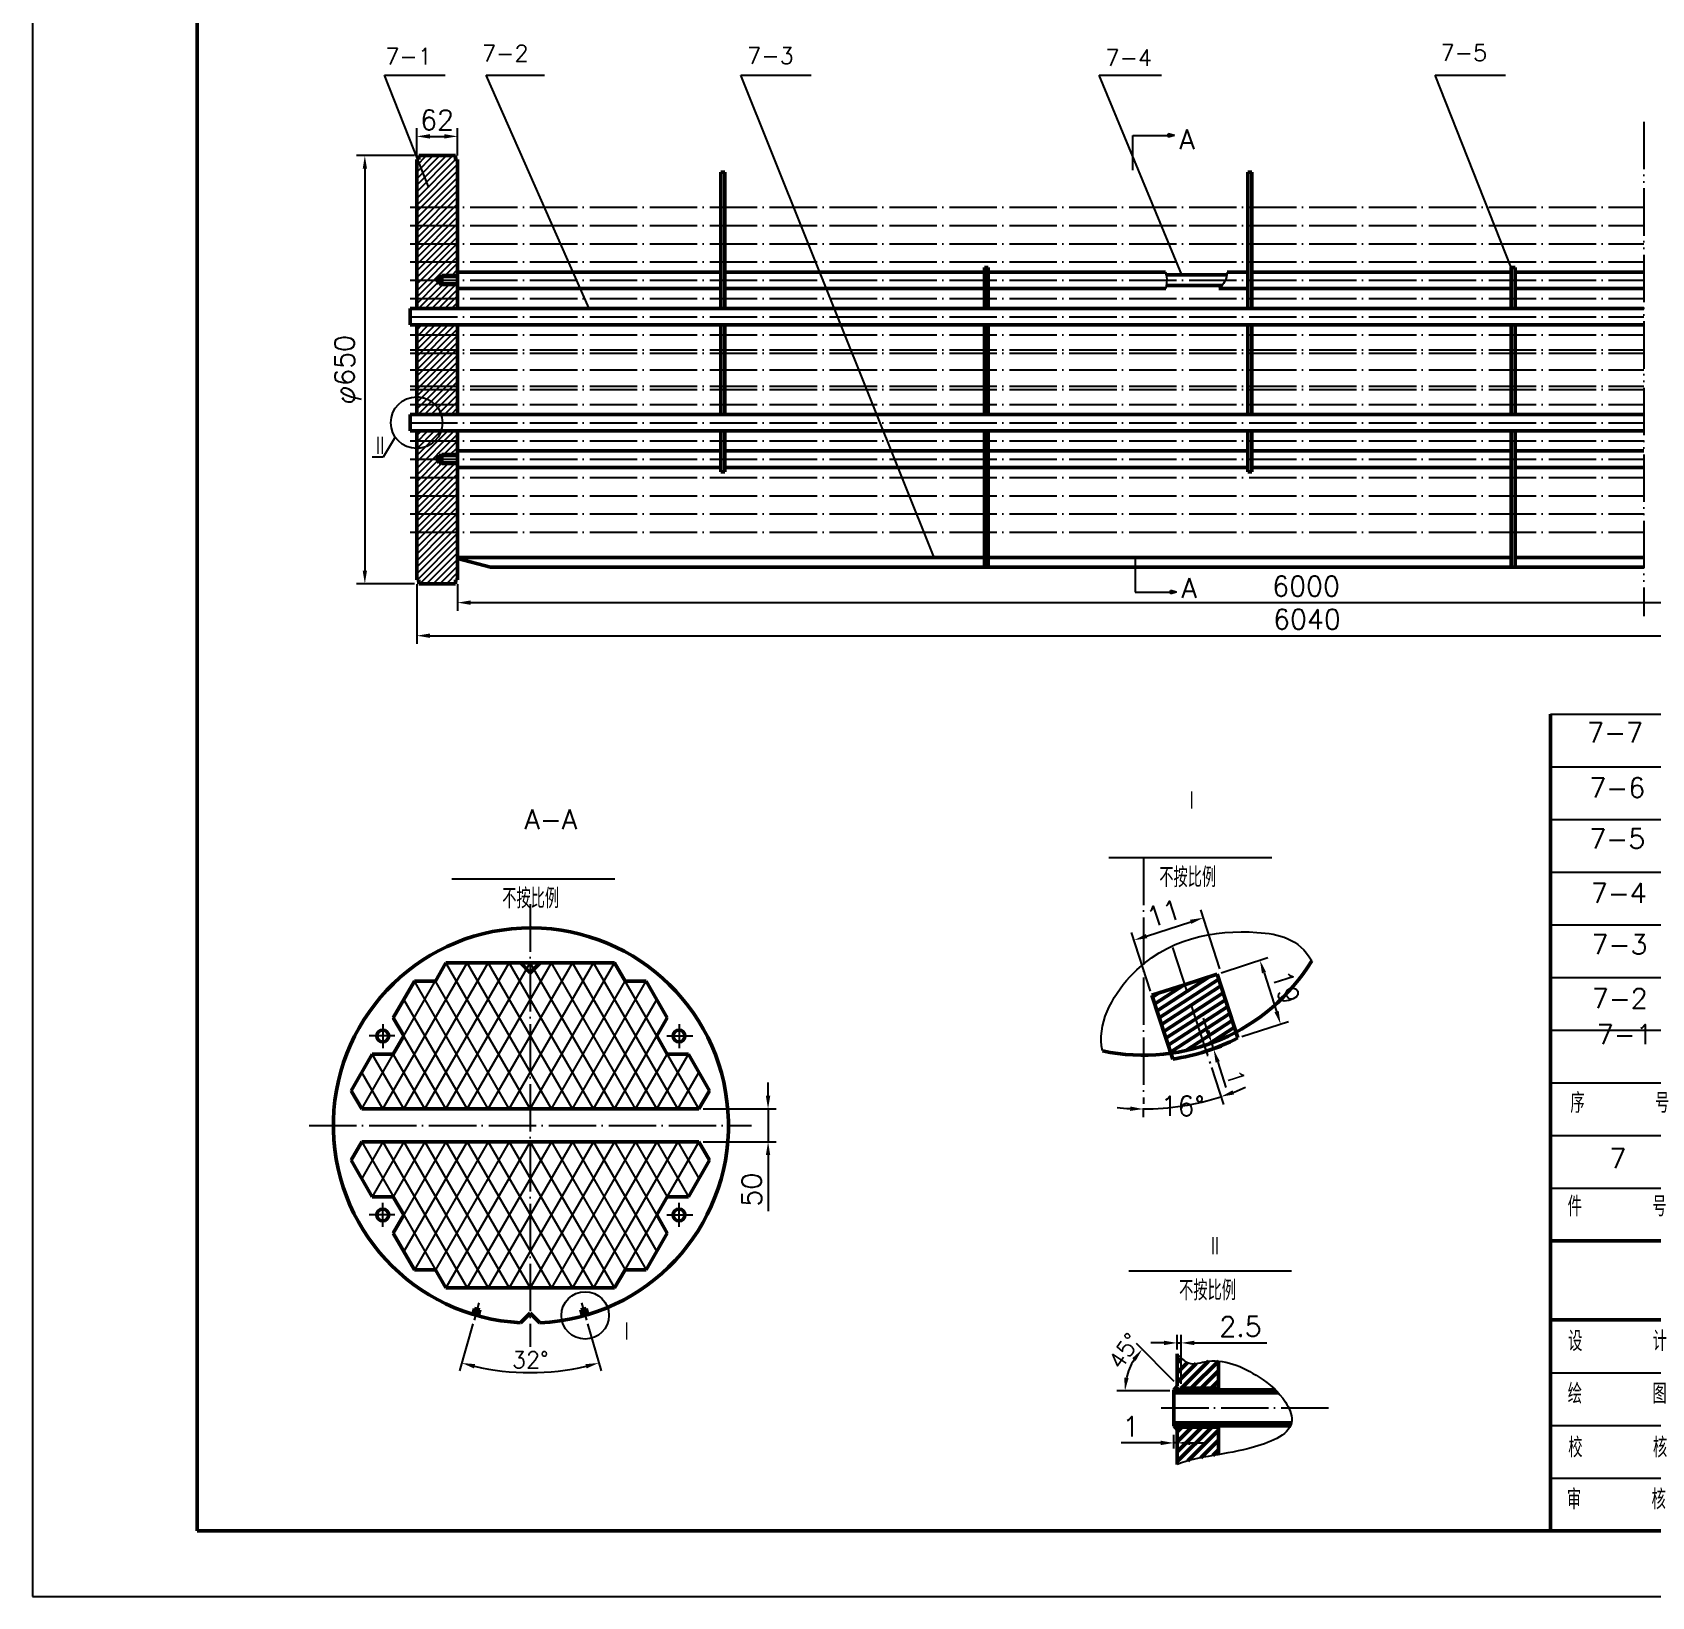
# Model space of a CAD drawing. Header units: millimetres. Extents: x -473 to 368, y 183 to 777.
# Drawn here: x -472.7 to -226.9, y 183 to 420.5 of the extents above; entities that cross this region are included whole.
import ezdxf

# ---------------------------------------------------------------- set-up
doc = ezdxf.new("R2010")
doc.units = ezdxf.units.MM
doc.header["$LTSCALE"] = 0.3
doc.linetypes.add('ACAD_ISO04W100', pattern=[30, 24, -3, 0, -3])
doc.linetypes.add('ACAD_ISO05W100', pattern=[33, 24, -3, 0, -3, 0, -3])
doc.layers.get('Defpoints').update_dxf_attribs({"lineweight": 25})
for name, color, linetype, lineweight in [('双点化线', 56, 'ACAD_ISO05W100', 25), ('图层1', 3, 'Continuous', 25), ('实线', 7, 'Continuous', 50), ('标注线---细实线', 4, 'Continuous', 25), ('点化线', 10, 'ACAD_ISO04W100', 25)]:
    doc.layers.add(name, color=color, linetype=linetype, lineweight=lineweight)
doc.styles.get("Standard").update_dxf_attribs({"font": 'txt', "bigfont": 'gbcbig.shx'})
doc.styles.add('普通标注', font='txt.shx', dxfattribs={"height": 3, "bigfont": 'gbcbig.shx'})
doc.dimstyles.new('BIAOZHU', dxfattribs={"dimtxt": 3, "dimasz": 2, "dimexe": 1.25, "dimexo": 0.65, "dimgap": 1, "dimtad": 1, "dimtxsty": 'Standard', "dimcen": 2.5, "dimadec": 0, "dimazin": 0, "dimtfac": 1, "dimtmove": 0, "dimatfit": 3, "dimfxl": 0, "dimarcsym": 0})
doc.dimstyles.new('BIAOZHU$2', dxfattribs={"dimtxt": 3, "dimasz": 2, "dimexe": 1.25, "dimexo": 0.65, "dimgap": 1, "dimtad": 1, "dimtih": 1, "dimtoh": 1, "dimtxsty": 'Standard', "dimcen": 2.5, "dimclrd": 4, "dimadec": 0, "dimazin": 0, "dimtfac": 1, "dimtmove": 0, "dimatfit": 3, "dimfxl": 0, "dimarcsym": 0})
doc.dimstyles.new('ISO-25', dxfattribs={"dimtxt": 2.5, "dimasz": 2, "dimexe": 1.25, "dimexo": 0.625, "dimtad": 1, "dimtxsty": 'Standard', "dimcen": 2.5, "dimadec": 0, "dimazin": 0, "dimtfac": 1, "dimtmove": 0, "dimatfit": 3, "dimfxl": 0, "dimarcsym": 0})
pattern_1 = [(45, (0, -10.6463), (-0.75, 0.75), [])]
pattern_2 = [(45, (2.1742, 13.7865), (-0.5, 0.5), [])]

# ---------------------------------------------------------------- blocks, each defined once
blk = doc.blocks.new('*D3')
at = {"layer": 'Defpoints', "color": 0}
for p in [(-404.92, 227.55), (-389.34, 227.55), (-405.67, 224.95), (-388.59, 224.95), (-400.64, 217.13)]:
    blk.add_point(p, dxfattribs=at)
at = {"layer": '标注线---细实线', "color": 0, "lineweight": -2}
for p, q in [((-405.84, 224.35), (-407.87, 217.22)), ((-388.42, 224.35), (-386.38, 217.22))]:
    blk.add_line(p, q, dxfattribs=at)
blk.add_arc((-397.13, 254.82), 37.85, 257.0777, 282.9223, dxfattribs=at)
at = {"layer": '标注线---细实线', "color": 0}
for points in [[(-405.68, 217.6), (-405.51, 218.25), (-407.53, 218.43)], [(-388.75, 218.25), (-388.58, 217.6), (-386.73, 218.43)]]:
    blk.add_solid(points, dxfattribs=at)
at = {"layer": '标注线---细实线', "color": 0, "insert": (-397.13, 218.91), "char_height": 2.5, "attachment_point": 5}
blk.add_mtext('32°', dxfattribs=at)
blk = doc.blocks.new('*D4')
at = {"layer": 'Defpoints', "color": 0}
for p in [(-294.78, 266.62), (-294.47, 265.67), (-293.36, 266.03)]:
    blk.add_point(p, dxfattribs=at)
at = {"layer": '标注线---细实线', "color": 0, "lineweight": -2}
for p, q in [((-294.29, 268.88), (-294.91, 270.78)), ((-294.18, 266.81), (-292.48, 267.36)), ((-293.88, 265.86), (-292.17, 266.41)), ((-293.67, 266.98), (-293.36, 266.03)), ((-292.75, 264.12), (-291.49, 260.24))]:
    blk.add_line(p, q, dxfattribs=at)
at = {"layer": '标注线---细实线', "color": 0}
for points in [[(-293.97, 268.98), (-294.61, 268.78), (-293.67, 266.98)], [(-292.43, 264.23), (-293.06, 264.02), (-293.36, 266.03)]]:
    blk.add_solid(points, dxfattribs=at)
at = {"layer": '标注线---细实线', "color": 0, "insert": (-290.02, 261.81), "char_height": 2.5, "attachment_point": 5, "rotation": 287.9726}
blk.add_mtext('1', dxfattribs=at)
blk = doc.blocks.new('*D5')
at = {"layer": 'Defpoints', "color": 0}
for p in [(-306.53, 216.49), (-299.4, 214.18), (-298.9, 215.2), (-298.29, 214.59), (-283.8, 214.18)]:
    blk.add_point(p, dxfattribs=at)
at = {"layer": '标注线---细实线', "color": 0, "lineweight": -2}
for p, q in [((-299.34, 215.64), (-305.09, 221.39)), ((-300.03, 214.18), (-308.08, 214.18))]:
    blk.add_line(p, q, dxfattribs=at)
blk.add_arc((-297.88, 214.18), 8.95, 147.8255, 167.1745, dxfattribs=at)
at = {"layer": '标注线---细实线', "color": 0}
for points in [[(-305.72, 219.15), (-305.2, 218.74), (-304.21, 220.51)], [(-306.28, 216.13), (-306.94, 216.2), (-306.83, 214.18)]]:
    blk.add_solid(points, dxfattribs=at)
at = {"layer": '标注线---细实线', "color": 0, "insert": (-306.92, 220.25), "char_height": 2.5, "attachment_point": 5, "rotation": 56.1094}
blk.add_mtext('45°', dxfattribs=at)
blk = doc.blocks.new('*D6')
at = {"layer": 'Defpoints', "color": 0}
for p in [(-298.29, 221.47), (-298.9, 219.81), (-298.29, 214.59)]:
    blk.add_point(p, dxfattribs=at)
at = {"layer": '标注线---细实线', "color": 0, "lineweight": -2}
for p, q in [((-300.9, 221.47), (-302.9, 221.47)), ((-298.9, 220.46), (-298.9, 222.72)), ((-298.9, 221.47), (-298.29, 221.47)), ((-298.29, 215.24), (-298.29, 222.72)), ((-296.29, 221.47), (-285.29, 221.47))]:
    blk.add_line(p, q, dxfattribs=at)
at = {"layer": '标注线---细实线', "color": 0}
for points in [[(-300.9, 221.81), (-300.9, 221.14), (-298.9, 221.47)], [(-296.29, 221.81), (-296.29, 221.14), (-298.29, 221.47)]]:
    blk.add_solid(points, dxfattribs=at)
at = {"layer": '标注线---细实线', "color": 0, "insert": (-289.29, 223.97), "char_height": 3, "attachment_point": 5}
blk.add_mtext('2.5', dxfattribs=at)
blk = doc.blocks.new('*D7')
at = {"layer": 'Defpoints', "color": 0}
for p in [(-299.41, 204.81), (-298.9, 206.29), (-298.9, 204.81)]:
    blk.add_point(p, dxfattribs=at)
at = {"layer": '标注线---细实线', "color": 0, "lineweight": -2}
for p, q in [((-299.41, 205.46), (-299.41, 207.54)), ((-298.9, 205.46), (-298.9, 207.54)), ((-301.41, 206.29), (-307.41, 206.29)), ((-298.9, 206.29), (-299.41, 206.29)), ((-296.9, 206.29), (-294.9, 206.29))]:
    blk.add_line(p, q, dxfattribs=at)
at = {"layer": '标注线---细实线', "color": 0}
for points in [[(-301.41, 206.63), (-301.41, 205.96), (-299.41, 206.29)], [(-296.9, 206.63), (-296.9, 205.96), (-298.9, 206.29)]]:
    blk.add_solid(points, dxfattribs=at)
at = {"layer": '标注线---细实线', "color": 0, "insert": (-305.91, 208.79), "char_height": 3, "attachment_point": 5}
blk.add_mtext('1', dxfattribs=at)
blk = doc.blocks.new('*D8')
at = {"layer": 'Defpoints', "color": 0}
for p in [(-304.04, 295.16), (-299.62, 281.54), (-293.9, 263.91), (-304.04, 257.75), (-300.05, 257.19)]:
    blk.add_point(p, dxfattribs=at)
at = {"layer": '标注线---细实线', "color": 0, "lineweight": -2}
for p, q in [((-293.7, 263.29), (-291.87, 257.66)), ((-304.04, 257.1), (-304.04, 255.73))]:
    blk.add_line(p, q, dxfattribs=at)
at = {"layer": '标注线---细实线', "color": 4, "lineweight": -2}
for start, end in [(270, 287.9726), (290.9749, 293.9772), (263.9954, 266.9977)]:
    blk.add_arc((-304.04, 295.16), 38.17, start, end, dxfattribs=at)
at = {"layer": '标注线---细实线', "color": 4}
for points in [[(-290.26, 259.2), (-290.48, 259.83), (-292.26, 258.85)], [(-306.03, 257.37), (-306.04, 256.7), (-304.04, 256.98)]]:
    blk.add_solid(points, dxfattribs=at)
at = {"layer": '标注线---细实线', "color": 0, "insert": (-298.07, 257.45), "char_height": 3, "attachment_point": 5}
blk.add_mtext('16°', dxfattribs=at)
blk = doc.blocks.new('*D9')
at = {"layer": 'Defpoints', "color": 0}
for p in [(-371.53, 256.99), (-371.53, 251.99), (-361.02, 251.99)]:
    blk.add_point(p, dxfattribs=at)
at = {"layer": '标注线---细实线', "color": 0, "lineweight": -2}
for p, q in [((-361.02, 258.99), (-361.02, 260.99)), ((-370.88, 256.99), (-359.77, 256.99)), ((-361.02, 256.99), (-361.02, 251.99)), ((-370.88, 251.99), (-359.77, 251.99)), ((-361.02, 249.99), (-361.02, 241.49))]:
    blk.add_line(p, q, dxfattribs=at)
at = {"layer": '标注线---细实线', "color": 0}
for points in [[(-361.36, 258.99), (-360.69, 258.99), (-361.02, 256.99)], [(-361.36, 249.99), (-360.69, 249.99), (-361.02, 251.99)]]:
    blk.add_solid(points, dxfattribs=at)
at = {"layer": '标注线---细实线', "color": 0, "insert": (-363.52, 244.74), "char_height": 3, "attachment_point": 5, "rotation": 90}
blk.add_mtext('50', dxfattribs=at)
blk = doc.blocks.new('*D10')
at = {"layer": 'Defpoints', "color": 0}
for p in [(-414.06, 401.74), (-422.25, 336.74), (-414.06, 336.74)]:
    blk.add_point(p, dxfattribs=at)
at = {"layer": '标注线---细实线', "color": 0, "lineweight": -2}
for p, q in [((-414.71, 401.74), (-423.5, 401.74)), ((-422.25, 399.74), (-422.25, 338.74)), ((-414.71, 336.74), (-423.5, 336.74))]:
    blk.add_line(p, q, dxfattribs=at)
at = {"layer": '标注线---细实线', "color": 0}
for points in [[(-422.58, 399.74), (-421.92, 399.74), (-422.25, 401.74)], [(-422.58, 338.74), (-421.92, 338.74), (-422.25, 336.74)]]:
    blk.add_solid(points, dxfattribs=at)
at = {"layer": '标注线---细实线', "color": 0, "insert": (-424.83, 369.24), "char_height": 3, "attachment_point": 5, "rotation": 90}
blk.add_mtext('φ650', dxfattribs=at)
blk = doc.blocks.new('*D11')
at = {"layer": 'Defpoints', "color": 0}
for p in [(-408.18, 404.66), (-414.38, 401.13), (-408.18, 401.13)]:
    blk.add_point(p, dxfattribs=at)
at = {"layer": '标注线---细实线', "color": 0, "lineweight": -2}
for p, q in [((-414.38, 401.78), (-414.38, 405.91)), ((-408.18, 401.78), (-408.18, 405.91)), ((-412.38, 404.66), (-410.18, 404.66))]:
    blk.add_line(p, q, dxfattribs=at)
at = {"layer": '标注线---细实线', "color": 0}
for points in [[(-412.38, 405), (-412.38, 404.33), (-414.38, 404.66)], [(-410.18, 405), (-410.18, 404.33), (-408.18, 404.66)]]:
    blk.add_solid(points, dxfattribs=at)
at = {"layer": '标注线---细实线', "color": 0, "insert": (-411.28, 407.16), "char_height": 3, "attachment_point": 5}
blk.add_mtext('62', dxfattribs=at)
blk = doc.blocks.new('*D51')
at = {"layer": 'Defpoints', "color": 0}
for p in [(-292.83, 277.47), (-283.19, 269.88), (-289.68, 267.78)]:
    blk.add_point(p, dxfattribs=at)
at = {"layer": '标注线---细实线', "color": 0, "lineweight": -2}
for p, q in [((-292.21, 277.67), (-285.14, 279.97)), ((-285.71, 277.68), (-283.8, 271.79)), ((-289.07, 267.98), (-282, 270.27))]:
    blk.add_line(p, q, dxfattribs=at)
at = {"layer": '标注线---细实线', "color": 0}
for points in [[(-285.4, 277.78), (-286.03, 277.57), (-286.33, 279.58)], [(-283.49, 271.89), (-284.12, 271.68), (-283.19, 269.88)]]:
    blk.add_solid(points, dxfattribs=at)
at = {"layer": '标注线---细实线', "color": 0, "insert": (-282.38, 275.5), "char_height": 3, "attachment_point": 5, "rotation": 287.9726}
blk.add_mtext('19', dxfattribs=at)
blk = doc.blocks.new('*D52')
at = {"layer": 'Defpoints', "color": 0}
for p in [(-294.95, 286.02), (-292.24, 277.66), (-302.73, 274.26)]:
    blk.add_point(p, dxfattribs=at)
at = {"layer": '标注线---细实线', "color": 0, "lineweight": -2}
for p, q in [((-303.54, 283.24), (-296.85, 285.41)), ((-292.44, 278.28), (-295.33, 287.21)), ((-302.93, 274.88), (-305.82, 283.81))]:
    blk.add_line(p, q, dxfattribs=at)
at = {"layer": '标注线---细实线', "color": 0}
for points in [[(-296.95, 285.72), (-296.75, 285.09), (-294.95, 286.02)], [(-303.64, 283.56), (-303.43, 282.92), (-305.44, 282.62)]]:
    blk.add_solid(points, dxfattribs=at)
at = {"layer": '标注线---细实线', "color": 0, "insert": (-300.96, 286.7), "char_height": 3, "attachment_point": 5, "rotation": 17.9726}
blk.add_mtext('11', dxfattribs=at)
blk = doc.blocks.new('*D61')
at = {"layer": 'Defpoints', "color": 0}
for p in [(-408.18, 337.34), (-150.46, 339.24), (-150.46, 333.87)]:
    blk.add_point(p, dxfattribs=at)
at = {"layer": '标注线---细实线', "color": 0, "lineweight": -2}
for p, q in [((-150.46, 338.59), (-150.46, 332.62)), ((-408.18, 336.69), (-408.18, 332.62)), ((-406.18, 333.87), (-152.46, 333.87))]:
    blk.add_line(p, q, dxfattribs=at)
at = {"layer": '标注线---细实线', "color": 0}
for points in [[(-406.18, 334.2), (-406.18, 333.54), (-408.18, 333.87)], [(-152.46, 334.2), (-152.46, 333.54), (-150.46, 333.87)]]:
    blk.add_solid(points, dxfattribs=at)
at = {"layer": '标注线---细实线', "color": 0, "insert": (-279.32, 336.37), "char_height": 3, "attachment_point": 5}
blk.add_mtext('6000', dxfattribs=at)
blk = doc.blocks.new('*D62')
at = {"layer": 'Defpoints', "color": 0}
for p in [(-146.46, 344.57), (-414.38, 337.34), (-146.46, 328.85)]:
    blk.add_point(p, dxfattribs=at)
at = {"layer": '标注线---细实线', "color": 0, "lineweight": -2}
for p, q in [((-146.46, 343.92), (-146.46, 327.6)), ((-414.38, 336.69), (-414.38, 327.6)), ((-412.38, 328.85), (-148.46, 328.85))]:
    blk.add_line(p, q, dxfattribs=at)
at = {"layer": '标注线---细实线', "color": 0}
for points in [[(-412.38, 329.18), (-412.38, 328.52), (-414.38, 328.85)], [(-148.46, 329.18), (-148.46, 328.52), (-146.46, 328.85)]]:
    blk.add_solid(points, dxfattribs=at)
at = {"layer": '标注线---细实线', "color": 0, "insert": (-279.19, 331.35), "char_height": 3, "attachment_point": 5}
blk.add_mtext('6040', dxfattribs=at)

msp = doc.modelspace()

# ---------------------------------------------------------------- hatches: boundary and pattern name
at = {"layer": '实线'}
h = msp.add_hatch(dxfattribs=at)
h.set_pattern_fill('JIS_WOOD', color=256, scale=1.5, angle=347.9726, style=0)
h.paths.add_polyline_path([(-292.83, 277.472), (-297.778, 275.867), (-294.779, 266.62, 0.0435973), (-289.971, 268.657)])
h.paths.add_polyline_path([(-297.778, 275.867), (-302.727, 274.261), (-299.867, 265.447, 0.0435973), (-294.779, 266.62)])
h = msp.add_hatch(dxfattribs=at)
h.set_pattern_fill('JIS_WOOD', color=256, scale=1.5, style=0)
h.set_pattern_definition(pattern_1)
edge = h.paths.add_edge_path()
edge.add_line((-292.628, 214.592), (-292.628, 218.728))
edge.add_spline(control_points=[(-292.628, 218.728), (-293.327, 218.791), (-294.972, 218.724), (-296.773, 217.921), (-298.051, 218.963), (-298.295, 219.19)], knot_values=[3.3368537, 3.3368537, 3.3368537, 3.3368537, 5.4400704, 8.2930549, 8.9725667, 8.9725667, 8.9725667, 8.9725667], degree=3, periodic=0)
edge.add_line((-298.295, 219.19), (-298.295, 214.592))
edge.add_line((-298.295, 214.592), (-297.687, 214.592))
edge.add_line((-297.687, 214.592), (-292.628, 214.592))
edge = h.paths.add_edge_path()
edge.add_spline(control_points=[(-298.295, 219.19), (-298.5, 219.383), (-298.704, 219.594), (-298.902, 219.807)], knot_values=[2.7632521, 2.7632521, 2.7632521, 2.7632521, 3.3368537, 3.3368537, 3.3368537, 3.3368537], degree=3, periodic=0)
edge.add_line((-298.902, 219.807), (-298.902, 215.199))
edge.add_line((-298.902, 215.199), (-298.295, 214.592))
edge.add_line((-298.295, 214.592), (-298.295, 219.19))
for points in [[(-298.902, 214.972), (-299.402, 214.365), (-298.295, 214.365)], [(-298.902, 208.289), (-299.402, 208.897), (-298.295, 208.897)]]:
    msp.add_hatch(color=256, dxfattribs=at).paths.add_polyline_path(points)
h = msp.add_hatch(dxfattribs=at)
h.set_pattern_fill('JIS_WOOD', color=256, scale=1.5, style=0)
h.set_pattern_definition(pattern_1)
edge = h.paths.add_edge_path()
edge.add_line((-298.297, 208.667), (-298.902, 208.062))
edge.add_line((-298.902, 208.062), (-298.902, 203.036))
edge.add_spline(control_points=[(-298.902, 203.036), (-296.966, 203.794), (-294.894, 204.127), (-292.628, 204.514)], knot_values=[35.942115, 35.942115, 35.942115, 35.942115, 42.7142647, 42.7142647, 42.7142647, 42.7142647], degree=3, periodic=0)
edge.add_line((-292.628, 204.514), (-292.628, 208.642))
edge.add_line((-292.628, 208.642), (-298.297, 208.667))
at = {"layer": '标注线---细实线'}
for points in [[(-299.298, 404.808), (-300.258, 405.065), (-300.258, 404.808), (-300.258, 404.551)], [(-299.937, 335.738), (-299.937, 335.481), (-299.937, 335.224), (-298.978, 335.481)]]:
    msp.add_hatch(color=256, dxfattribs=at).paths.add_polyline_path(points)
h = msp.add_hatch(dxfattribs=at)
h.set_pattern_fill('JIS_WOOD', color=256, style=0)
h.set_pattern_definition(pattern_2)
h.paths.add_polyline_path([(-408.18, 401.128), (-408.498, 401.128), (-408.498, 401.736), (-414.063, 401.736), (-414.063, 401.128), (-414.38, 401.128), (-414.38, 393.906), (-408.18, 393.906)])
h.paths.add_polyline_path([(-408.18, 393.906), (-414.38, 393.906), (-414.38, 391.135), (-408.18, 391.135)])
h.paths.add_polyline_path([(-408.18, 391.135), (-414.38, 391.135), (-414.38, 388.363), (-408.18, 388.363)])
h.paths.add_polyline_path([(-408.18, 388.363), (-414.38, 388.363), (-414.38, 385.592), (-408.18, 385.592)])
h.paths.add_polyline_path([(-408.18, 385.592), (-414.38, 385.592), (-414.38, 382.821), (-411.563, 382.821), (-411.35, 382.821), (-410.98, 383.461), (-410.58, 383.461), (-410.58, 383.621), (-408.18, 383.621)])
h.paths.add_polyline_path([(-408.18, 383.621), (-410.58, 383.621), (-410.58, 383.461), (-408.18, 383.461)], flags=17)
h.paths.add_polyline_path([(-411.35, 382.821), (-414.38, 382.821), (-414.38, 380.05), (-408.18, 380.05), (-408.18, 381.571), (-408.18, 382.021), (-410.58, 382.021), (-410.58, 382.181), (-410.98, 382.181)])
h.paths.add_polyline_path([(-408.18, 382.181), (-410.58, 382.181), (-410.58, 382.021), (-408.18, 382.021)])
h.paths.add_polyline_path([(-408.18, 380.05), (-414.38, 380.05), (-414.38, 378.529), (-408.18, 378.529)])
h.paths.add_polyline_path([(-408.18, 376.029), (-414.38, 376.029), (-414.38, 374.507), (-408.18, 374.507)])
h.paths.add_polyline_path([(-408.18, 374.507), (-414.38, 374.507), (-414.38, 372.236), (-408.18, 372.236)])
h.paths.add_polyline_path([(-408.18, 372.236), (-414.38, 372.236), (-414.38, 371.736), (-408.18, 371.736)])
h.paths.add_polyline_path([(-408.18, 371.736), (-414.38, 371.736), (-414.38, 369.236), (-408.18, 369.236)])
h.paths.add_polyline_path([(-408.18, 369.236), (-414.38, 369.236), (-414.38, 366.736), (-408.18, 366.736)])
h.paths.add_polyline_path([(-408.18, 366.736), (-414.38, 366.736), (-414.38, 366.236), (-408.18, 366.236)])
h.paths.add_polyline_path([(-408.18, 366.236), (-414.38, 366.236), (-414.38, 365.113, -0.1989124), (-411.609, 363.965), (-408.18, 363.965)])
h.paths.add_polyline_path([(-414.38, 365.113), (-414.38, 363.965), (-411.609, 363.965, 0.1989124)], flags=17)
h.paths.add_polyline_path([(-411.609, 363.965), (-414.38, 363.965), (-414.38, 362.444), (-410.666, 362.444, 0.1157055)])
h.paths.add_polyline_path([(-408.18, 363.965), (-411.609, 363.965, -0.1157055), (-410.666, 362.444), (-408.18, 362.444)])
h.paths.add_polyline_path([(-410.666, 359.944), (-414.38, 359.944), (-414.38, 358.423), (-411.609, 358.423, 0.1157055)])
h.paths.add_polyline_path([(-408.18, 359.944), (-410.666, 359.944, -0.1157055), (-411.609, 358.423), (-408.18, 358.423)])
h.paths.add_polyline_path([(-411.609, 358.423), (-414.38, 358.423), (-414.38, 357.275, 0.1989124)], flags=17)
h.paths.add_polyline_path([(-408.18, 358.423), (-411.609, 358.423, -0.1989124), (-414.38, 357.275), (-414.38, 355.651), (-411.563, 355.651), (-411.35, 355.651), (-410.98, 356.291), (-410.58, 356.291), (-410.58, 356.451), (-408.18, 356.451)])
h.paths.add_polyline_path([(-408.18, 356.451), (-410.58, 356.451), (-410.58, 356.291), (-408.18, 356.291)])
h.paths.add_polyline_path([(-408.18, 355.011), (-410.58, 355.011), (-410.58, 354.851), (-408.18, 354.851)], flags=17)
h.paths.add_polyline_path([(-408.18, 354.401), (-408.18, 354.641), (-408.18, 354.851), (-410.58, 354.851), (-410.58, 355.011), (-410.98, 355.011), (-411.35, 355.651), (-414.38, 355.651), (-414.38, 352.88), (-408.18, 352.88)])
h.paths.add_polyline_path([(-408.18, 352.88), (-414.38, 352.88), (-414.38, 350.109), (-408.18, 350.109)])
h.paths.add_polyline_path([(-408.18, 350.109), (-414.38, 350.109), (-414.38, 347.338), (-408.18, 347.338)])
h.paths.add_polyline_path([(-408.18, 347.338), (-414.38, 347.338), (-414.38, 344.567), (-408.18, 344.567)])
h = msp.add_hatch(dxfattribs=at)
h.set_pattern_fill('JIS_WOOD', color=256, style=0)
h.set_pattern_definition(pattern_2)
h.paths.add_polyline_path([(-414.38, 337.345), (-414.063, 337.345), (-414.063, 336.736), (-408.498, 336.736), (-408.498, 337.345), (-408.18, 337.345), (-408.18, 344.567), (-414.38, 344.567)])
h = msp.add_hatch(dxfattribs=at)
h.set_pattern_fill('JIS_WOOD', color=256, angle=90, style=0)
edge = h.paths.add_edge_path()
edge.add_spline(control_points=[(-283.553, 213.911), (-283.695, 214.067), (-283.842, 214.218), (-283.992, 214.365)], knot_values=[18.5697653, 18.5697653, 18.5697653, 18.5697653, 19.2042733, 19.2042733, 19.2042733, 19.2042733], degree=3, periodic=0)
edge.add_line((-283.992, 214.365), (-299.402, 214.365))
edge.add_line((-299.402, 214.365), (-299.402, 213.911))
edge.add_line((-299.402, 213.911), (-283.553, 213.911))
h = msp.add_hatch(dxfattribs=at)
h.set_pattern_fill('JIS_WOOD', color=256, angle=90, style=0)
edge = h.paths.add_edge_path()
edge.add_spline(control_points=[(-281.689, 208.897), (-281.623, 209.043), (-281.572, 209.194), (-281.538, 209.351)], knot_values=[24.3130003, 24.3130003, 24.3130003, 24.3130003, 24.868825, 24.868825, 24.868825, 24.868825], degree=3, periodic=0)
edge.add_line((-281.538, 209.351), (-299.402, 209.351))
edge.add_line((-299.402, 209.351), (-299.402, 208.897))
edge.add_line((-299.402, 208.897), (-281.689, 208.897))

# ---------------------------------------------------------------- linework, layer by layer
at = {"layer": '双点化线'}
msp.add_line((-228.015, 406.884), (-228.015, 331.805), dxfattribs=at)
at = {"layer": '图层1'}
for p, q in [((-288.18, 353.736), (-287.58, 353.736)), ((-288.18, 353.736), (-287.58, 353.736)), ((-327.58, 339.236), (-328.18, 339.236)), ((-247.58, 339.236), (-248.18, 339.236)), ((-421.13, 265.305), (-417.93, 265.305)), ((-371.53, 256.991), (-369.93, 259.762)), ((-373.13, 243.677), (-376.33, 243.677))]:
    msp.add_line(p, q, dxfattribs=at)
msp.add_lwpolyline([(-472.735, 182.956), (368.265, 182.956), (368.265, 776.956), (-472.735, 776.956)], close=True, dxfattribs=at)
at = {"layer": '实线'}
for p, q in [((-447.735, 192.956), (-447.735, 766.956)), ((-300.258, 404.808), (-300.258, 404.808)), ((-414.38, 401.128), (-414.063, 401.128)), ((-414.38, 378.529), (-414.38, 401.128)), ((-408.498, 401.736), (-414.063, 401.736)), ((-414.063, 401.736), (-408.498, 401.736)), ((-414.063, 401.128), (-414.063, 401.736)), ((-408.498, 401.128), (-408.498, 401.736)), ((-408.18, 401.128), (-408.498, 401.128)), ((-408.18, 378.529), (-408.18, 401.128)), ((-368.18, 399.236), (-368.18, 378.529)), ((-368.18, 399.236), (-367.58, 399.236)), ((-367.58, 378.529), (-367.58, 399.236)), ((-288.18, 399.236), (-287.58, 399.236)), ((-288.18, 399.236), (-287.58, 399.236)), ((-288.18, 399.236), (-288.18, 378.529)), ((-288.18, 399.236), (-287.58, 399.236)), ((-287.58, 378.529), (-287.58, 399.236)), ((-410.58, 383.621), (-410.58, 382.021)), ((-408.18, 384.071), (-368.18, 384.071)), ((-408.18, 382.821), (-408.18, 383.621)), ((-408.18, 382.821), (-408.18, 383.621)), ((-408.18, 382.821), (-408.18, 383.621)), ((-367.58, 384.071), (-328.18, 384.071)), ((-328.18, 384.736), (-327.58, 384.736)), ((-328.18, 378.529), (-328.18, 384.736)), ((-327.58, 384.736), (-327.58, 378.529)), ((-327.58, 384.071), (-300.691, 384.071)), ((-300.571, 383.621), (-291.357, 383.621)), ((-291.304, 384.071), (-288.18, 384.071)), ((-287.58, 384.071), (-248.18, 384.071)), ((-248.18, 384.736), (-247.58, 384.736)), ((-248.18, 378.529), (-248.18, 384.736)), ((-247.58, 384.736), (-247.58, 378.529)), ((-247.58, 384.071), (-228.015, 384.071)), ((-410.98, 383.381), (-411.304, 382.821)), ((-410.98, 382.261), (-411.304, 382.821)), ((-408.18, 383.381), (-410.98, 383.381)), ((-410.98, 383.381), (-410.98, 382.261)), ((-408.18, 382.261), (-410.98, 382.261)), ((-408.18, 381.571), (-368.18, 381.571)), ((-367.58, 381.571), (-328.18, 381.571)), ((-300.642, 381.571), (-327.58, 381.571)), ((-300.565, 382.021), (-292.094, 382.021)), ((-292.55, 381.571), (-288.18, 381.571)), ((-287.58, 381.571), (-248.18, 381.571)), ((-247.58, 381.571), (-228.015, 381.571)), ((-415.38, 378.529), (-415.38, 376.029)), ((-228.015, 378.529), (-415.38, 378.529)), ((-415.38, 376.029), (-228.015, 376.029)), ((-414.38, 362.444), (-414.38, 376.029)), ((-408.18, 362.444), (-408.18, 376.029)), ((-368.18, 376.029), (-368.18, 362.444)), ((-367.58, 362.444), (-367.58, 376.029)), ((-328.18, 362.444), (-328.18, 376.029)), ((-327.58, 376.029), (-327.58, 362.444)), ((-288.18, 376.029), (-288.18, 362.444)), ((-287.58, 362.444), (-287.58, 376.029)), ((-248.18, 362.444), (-248.18, 376.029)), ((-247.58, 376.029), (-247.58, 362.444)), ((-415.38, 362.444), (-415.38, 359.944)), ((-228.015, 362.444), (-415.38, 362.444)), ((-328.18, 362.444), (-327.58, 362.444)), ((-415.38, 359.944), (-368.18, 359.944)), ((-415.38, 359.944), (-228.015, 359.944)), ((-414.38, 337.345), (-414.38, 359.944)), ((-408.18, 337.345), (-408.18, 359.944)), ((-368.18, 359.944), (-368.18, 353.736)), ((-367.58, 353.736), (-367.58, 359.944)), ((-328.18, 339.236), (-328.18, 359.944)), ((-327.58, 359.944), (-327.58, 339.236)), ((-288.18, 359.944), (-288.18, 353.736)), ((-287.58, 353.736), (-287.58, 359.944)), ((-248.18, 339.236), (-248.18, 359.944)), ((-247.58, 359.944), (-247.58, 339.236)), ((-408.18, 356.901), (-368.18, 356.901)), ((-367.58, 356.901), (-328.18, 356.901)), ((-327.58, 356.901), (-288.18, 356.901)), ((-287.58, 356.901), (-248.18, 356.901)), ((-247.58, 356.901), (-228.015, 356.901)), ((-410.98, 356.211), (-411.304, 355.651)), ((-410.98, 355.091), (-411.304, 355.651)), ((-408.18, 356.211), (-410.98, 356.211)), ((-410.98, 355.091), (-410.98, 356.211)), ((-408.18, 355.091), (-410.98, 355.091)), ((-410.58, 354.851), (-410.58, 356.451)), ((-408.18, 355.651), (-408.18, 354.851)), ((-408.18, 355.651), (-408.18, 354.851)), ((-408.18, 355.651), (-408.18, 354.851)), ((-408.18, 354.401), (-368.18, 354.401)), ((-367.58, 354.401), (-328.18, 354.401)), ((-327.58, 354.401), (-288.18, 354.401)), ((-287.58, 354.401), (-248.18, 354.401)), ((-247.58, 354.401), (-228.015, 354.401)), ((-368.18, 353.736), (-367.58, 353.736)), ((-288.18, 353.736), (-287.58, 353.736)), ((-408.18, 339.236), (-408.18, 340.736)), ((-408.18, 340.736), (-328.18, 340.736)), ((-403.18, 339.236), (-408.18, 340.576)), ((-327.58, 340.736), (-248.18, 340.736)), ((-247.58, 340.736), (-228.015, 340.736)), ((-414.38, 337.345), (-414.063, 337.345)), ((-414.063, 337.345), (-414.063, 336.736)), ((-408.498, 337.345), (-408.498, 336.736)), ((-408.18, 337.345), (-408.498, 337.345)), ((-228.015, 339.236), (-403.18, 339.236)), ((-414.063, 336.736), (-408.498, 336.736)), ((-242.235, 316.956), (-242.235, 192.956)), ((-411.53, 276.39), (-409.93, 279.161)), ((-384.33, 279.161), (-409.93, 279.161)), ((-398.63, 279.161), (-397.13, 277.661)), ((-398.63, 279.161), (-395.63, 279.161)), ((-395.63, 279.161), (-397.13, 277.661)), ((-382.73, 276.39), (-384.33, 279.161)), ((-417.93, 270.847), (-414.73, 276.39)), ((-411.53, 276.39), (-414.73, 276.39)), ((-379.53, 276.39), (-382.73, 276.39)), ((-376.33, 270.847), (-379.53, 276.39)), ((-297.778, 275.867), (-302.727, 274.261)), ((-297.778, 275.867), (-292.83, 277.472)), ((-292.83, 277.472), (-289.685, 267.775)), ((-302.727, 274.261), (-299.581, 264.565)), ((-417.93, 270.847), (-416.33, 268.076)), ((-376.33, 270.847), (-377.93, 268.076)), ((-416.33, 268.076), (-417.93, 265.305)), ((-377.93, 268.076), (-376.33, 265.305)), ((-424.33, 259.762), (-421.13, 265.305)), ((-417.93, 265.305), (-421.13, 265.305)), ((-373.13, 265.305), (-376.33, 265.305)), ((-369.93, 259.762), (-373.13, 265.305)), ((-242.235, 260.956), (-242.235, 244.956)), ((-422.73, 256.991), (-424.33, 259.762)), ((-369.93, 259.762), (-371.53, 256.991)), ((-422.73, 256.991), (-371.53, 256.991)), ((-422.73, 251.991), (-424.33, 249.219)), ((-422.73, 251.991), (-371.53, 251.991)), ((-371.53, 251.991), (-369.93, 249.219)), ((-424.33, 249.219), (-421.13, 243.677)), ((-369.93, 249.219), (-373.13, 243.677)), ((-421.13, 243.677), (-417.93, 243.677)), ((-421.13, 243.677), (-417.93, 243.677)), ((-417.93, 243.677), (-416.33, 240.906)), ((-376.33, 243.677), (-377.93, 240.906)), ((-373.13, 243.677), (-376.33, 243.677)), ((-416.33, 240.906), (-417.93, 238.134)), ((-377.93, 240.906), (-376.33, 238.134)), ((-417.93, 238.134), (-414.73, 232.592)), ((-376.33, 238.134), (-379.53, 232.592)), ((-242.235, 236.956), (-62.235, 236.956)), ((-411.53, 232.592), (-414.73, 232.592)), ((-411.53, 232.592), (-409.93, 229.82)), ((-382.73, 232.592), (-384.33, 229.82)), ((-379.53, 232.592), (-382.73, 232.592)), ((-384.33, 229.82), (-409.93, 229.82)), ((-405.605, 226.721), (-405.877, 225.771)), ((-404.782, 226.485), (-405.605, 226.721)), ((-404.782, 226.485), (-405.054, 225.535)), ((-389.477, 226.485), (-388.654, 226.721)), ((-389.477, 226.485), (-389.205, 225.535)), ((-388.654, 226.721), (-388.382, 225.771)), ((-397.13, 225.991), (-398.594, 224.527)), ((-397.13, 225.991), (-395.665, 224.527)), ((-242.235, 224.956), (-62.235, 224.956)), ((-298.902, 219.807), (-298.902, 214.972)), ((-292.628, 218.728), (-292.628, 214.365)), ((-299.402, 214.365), (-298.902, 214.972)), ((-299.402, 214.365), (-299.402, 208.897)), ((-299.402, 214.365), (-283.992, 214.365)), ((-292.628, 214.592), (-298.521, 214.592)), ((-299.402, 213.911), (-283.553, 213.911)), ((-299.402, 209.351), (-281.538, 209.351)), ((-299.402, 208.897), (-298.902, 208.289)), ((-299.402, 208.897), (-281.689, 208.897)), ((-298.902, 208.289), (-298.902, 203.036)), ((-292.628, 208.67), (-298.521, 208.67)), ((-292.628, 208.897), (-292.628, 204.514)), ((-62.235, 192.956), (-447.735, 192.956)), ((-242.235, 192.956), (-222.235, 192.956))]:
    msp.add_line(p, q, dxfattribs=at)
for centre in [(-419.53, 268.076), (-374.542, 268.076), (-419.53, 240.906), (-374.542, 240.906)]:
    msp.add_circle(centre, 0.9, dxfattribs=at)
for centre, radius, start, end in [((-397.036, 254.491), 29.995, 272.61845, 267.02363), ((-304.036, 295.156), 30, 258.01988, 328.52459), ((-304.236, 295.775), 31.555, 278.48398, 297.4612)]:
    msp.add_arc(centre, radius, start, end, dxfattribs=at)
at = {"layer": '标注线---细实线'}
for p, q in [((-412.53, 396.913), (-419.275, 413.955)), ((-419.275, 413.955), (-410.07, 413.955)), ((-388.18, 378.529), (-403.82, 413.955)), ((-403.82, 413.955), (-394.988, 413.955)), ((-335.811, 340.736), (-365.144, 413.955)), ((-365.144, 413.955), (-354.453, 413.955)), ((-298.197, 383.621), (-310.767, 413.955)), ((-310.767, 413.955), (-301.285, 413.955)), ((-248.18, 384.736), (-259.743, 413.955)), ((-259.743, 413.955), (-249.065, 413.955)), ((-305.611, 399.553), (-305.611, 404.808)), ((-305.611, 404.808), (-300.258, 404.808)), ((-300.258, 404.808), (-300.258, 405.065)), ((-299.298, 404.808), (-300.258, 405.065)), ((-300.258, 404.808), (-300.258, 404.551)), ((-299.298, 404.808), (-300.258, 404.551)), ((-408.18, 383.621), (-410.58, 383.621)), ((-408.18, 382.021), (-410.58, 382.021)), ((-417.623, 358.994), (-419.452, 355.978)), ((-419.452, 355.978), (-421.156, 355.978)), ((-408.18, 356.451), (-410.58, 356.451)), ((-408.18, 354.851), (-410.58, 354.851)), ((-408.18, 355.651), (-408.18, 355.091)), ((-305.291, 340.736), (-305.291, 335.481)), ((-305.291, 335.481), (-299.937, 335.481)), ((-299.937, 335.481), (-299.937, 335.738)), ((-298.978, 335.481), (-299.937, 335.738)), ((-299.937, 335.481), (-299.937, 335.481)), ((-299.937, 335.481), (-299.937, 335.224)), ((-298.978, 335.481), (-299.937, 335.224)), ((-242.235, 316.956), (-62.235, 316.956)), ((-242.235, 308.956), (-62.235, 308.956)), ((-242.235, 300.956), (-62.235, 300.956)), ((-309.275, 295.156), (-284.533, 295.156)), ((-242.235, 292.956), (-62.235, 292.956)), ((-409.049, 291.958), (-384.307, 291.958)), ((-242.235, 284.956), (-62.235, 284.956)), ((-422.73, 256.991), (-409.93, 279.161)), ((-419.53, 256.991), (-406.73, 279.161)), ((-416.33, 256.991), (-403.53, 279.161)), ((-413.13, 256.991), (-400.33, 279.161)), ((-409.93, 256.991), (-397.13, 279.161)), ((-397.13, 256.991), (-409.93, 279.161)), ((-406.73, 256.991), (-393.93, 279.161)), ((-393.93, 256.991), (-406.73, 279.161)), ((-403.53, 256.991), (-390.73, 279.161)), ((-390.73, 256.991), (-403.53, 279.161)), ((-400.33, 256.991), (-387.53, 279.161)), ((-387.53, 256.991), (-400.33, 279.161)), ((-397.13, 256.991), (-384.33, 279.161)), ((-384.33, 256.991), (-397.13, 279.161)), ((-381.13, 256.991), (-393.93, 279.161)), ((-377.93, 256.991), (-390.73, 279.161)), ((-374.73, 256.991), (-387.53, 279.161)), ((-371.53, 256.991), (-384.33, 279.161)), ((-403.53, 256.991), (-414.73, 276.39)), ((-400.33, 256.991), (-411.53, 276.39)), ((-393.93, 256.991), (-382.73, 276.39)), ((-390.73, 256.991), (-379.53, 276.39)), ((-242.235, 276.956), (-62.235, 276.956)), ((-406.73, 256.991), (-416.33, 273.618)), ((-387.53, 256.991), (-377.93, 273.618)), ((-409.93, 256.991), (-417.93, 270.847)), ((-384.33, 256.991), (-376.33, 270.847)), ((-242.235, 268.956), (-62.235, 268.956)), ((-416.33, 256.991), (-421.13, 265.305)), ((-413.13, 256.991), (-417.93, 265.305)), ((-381.13, 256.991), (-376.33, 265.305)), ((-377.93, 256.991), (-373.13, 265.305)), ((-419.53, 256.991), (-422.73, 262.533)), ((-374.73, 256.991), (-371.53, 262.533)), ((-242.235, 260.956), (-62.235, 260.956)), ((-422.73, 251.991), (-409.93, 229.82)), ((-419.53, 251.991), (-422.73, 246.448)), ((-416.33, 251.991), (-421.13, 243.677)), ((-419.53, 251.991), (-406.73, 229.82)), ((-409.93, 251.991), (-417.93, 238.134)), ((-413.13, 251.991), (-417.93, 243.677)), ((-416.33, 251.991), (-403.53, 229.82)), ((-406.73, 251.991), (-416.33, 235.363)), ((-403.53, 251.991), (-414.73, 232.592)), ((-413.13, 251.991), (-400.33, 229.82)), ((-400.33, 251.991), (-411.53, 232.592)), ((-409.93, 251.991), (-397.13, 229.82)), ((-397.13, 251.991), (-409.93, 229.82)), ((-406.73, 251.991), (-393.93, 229.82)), ((-393.93, 251.991), (-406.73, 229.82)), ((-403.53, 251.991), (-390.73, 229.82)), ((-390.73, 251.991), (-403.53, 229.82)), ((-400.33, 251.991), (-387.53, 229.82)), ((-387.53, 251.991), (-400.33, 229.82)), ((-397.13, 251.991), (-384.33, 229.82)), ((-384.33, 251.991), (-397.13, 229.82)), ((-393.93, 251.991), (-382.73, 232.592)), ((-381.13, 251.991), (-393.93, 229.82)), ((-390.73, 251.991), (-379.53, 232.592)), ((-377.93, 251.991), (-390.73, 229.82)), ((-387.53, 251.991), (-377.93, 235.363)), ((-374.73, 251.991), (-387.53, 229.82)), ((-387.53, 251.991), (-377.93, 235.363)), ((-384.33, 251.991), (-376.33, 238.134)), ((-371.53, 251.991), (-384.33, 229.82)), ((-381.13, 251.991), (-376.33, 243.677)), ((-377.93, 251.991), (-373.13, 243.677)), ((-374.73, 251.991), (-371.53, 246.448)), ((-242.235, 252.956), (-62.235, 252.956)), ((-242.235, 244.956), (-62.235, 244.956)), ((-306.265, 232.434), (-281.523, 232.434)), ((-242.235, 216.956), (-177.235, 216.956)), ((-242.235, 208.956), (-62.235, 208.956)), ((-242.235, 200.956), (-62.235, 200.956))]:
    msp.add_line(p, q, dxfattribs=at)
at = {"layer": '标注线---细实线', "color": 7, "lineweight": 0}
for p, q in [((-414.063, 401.128), (-414.38, 401.128)), ((-414.38, 401.128), (-414.38, 393.906)), ((-408.498, 401.736), (-414.063, 401.736)), ((-414.063, 401.736), (-414.063, 401.128)), ((-408.498, 401.128), (-408.498, 401.736)), ((-408.18, 401.128), (-408.498, 401.128)), ((-408.18, 393.906), (-408.18, 401.128)), ((-414.38, 393.906), (-414.38, 391.135)), ((-408.18, 391.135), (-408.18, 393.906)), ((-414.38, 391.135), (-414.38, 388.363)), ((-408.18, 388.363), (-408.18, 391.135)), ((-414.38, 388.363), (-414.38, 385.592)), ((-408.18, 385.592), (-408.18, 388.363)), ((-414.38, 385.592), (-414.38, 382.821)), ((-408.18, 384.071), (-408.18, 385.592)), ((-414.38, 382.821), (-414.38, 380.05)), ((-408.18, 380.05), (-408.18, 381.571)), ((-414.38, 380.05), (-414.38, 378.529)), ((-408.18, 378.529), (-408.18, 380.05)), ((-414.38, 378.529), (-408.18, 378.529)), ((-408.18, 376.029), (-414.38, 376.029)), ((-414.38, 376.029), (-414.38, 374.507)), ((-414.38, 374.507), (-414.38, 372.236)), ((-408.18, 374.507), (-408.18, 376.029)), ((-408.18, 372.236), (-408.18, 374.507)), ((-414.38, 372.236), (-414.38, 371.736)), ((-414.38, 371.736), (-414.38, 369.236)), ((-408.18, 371.736), (-408.18, 372.236)), ((-408.18, 369.236), (-408.18, 371.736)), ((-414.38, 369.236), (-414.38, 366.736)), ((-408.18, 366.736), (-408.18, 369.236)), ((-414.38, 366.736), (-414.38, 366.236)), ((-408.18, 366.236), (-408.18, 366.736)), ((-414.38, 366.236), (-414.38, 365.113)), ((-414.38, 365.113), (-414.38, 363.965)), ((-414.38, 363.965), (-414.38, 362.444)), ((-408.18, 363.965), (-408.18, 366.236)), ((-408.18, 362.444), (-408.18, 363.965)), ((-414.38, 362.444), (-410.666, 362.444)), ((-410.666, 362.444), (-408.18, 362.444)), ((-414.38, 357.275), (-414.38, 355.651)), ((-408.18, 356.901), (-408.18, 358.423)), ((-414.38, 355.651), (-414.38, 352.88)), ((-408.18, 352.88), (-408.18, 354.401)), ((-414.38, 352.88), (-414.38, 350.109)), ((-408.18, 350.109), (-408.18, 352.88)), ((-414.38, 350.109), (-414.38, 347.338)), ((-408.18, 347.338), (-408.18, 350.109)), ((-414.38, 347.338), (-414.38, 344.567)), ((-408.18, 344.567), (-408.18, 347.338)), ((-414.38, 344.567), (-414.38, 337.345)), ((-408.18, 337.345), (-408.18, 344.567)), ((-414.38, 337.345), (-414.063, 337.345)), ((-414.063, 337.345), (-414.063, 336.736)), ((-408.498, 336.736), (-408.498, 337.345)), ((-408.498, 337.345), (-408.18, 337.345)), ((-414.063, 336.736), (-408.498, 336.736))]:
    msp.add_line(p, q, dxfattribs=at)
at = {"layer": '标注线---细实线', "color": 10, "lineweight": 0}
for p, q in [((-414.38, 393.906), (-408.18, 393.906)), ((-408.18, 393.906), (-414.38, 393.906)), ((-414.38, 391.135), (-408.18, 391.135)), ((-408.18, 391.135), (-414.38, 391.135)), ((-414.38, 388.363), (-408.18, 388.363)), ((-408.18, 388.363), (-414.38, 388.363)), ((-414.38, 385.592), (-408.18, 385.592)), ((-408.18, 385.592), (-414.38, 385.592)), ((-414.38, 382.821), (-411.563, 382.821)), ((-411.563, 382.821), (-414.38, 382.821)), ((-414.38, 380.05), (-408.18, 380.05)), ((-408.18, 380.05), (-414.38, 380.05)), ((-414.38, 374.507), (-408.18, 374.507)), ((-408.18, 374.507), (-414.38, 374.507)), ((-414.38, 372.236), (-408.18, 372.236)), ((-408.18, 372.236), (-414.38, 372.236)), ((-414.38, 371.736), (-408.18, 371.736)), ((-408.18, 371.736), (-414.38, 371.736)), ((-414.38, 369.236), (-408.18, 369.236)), ((-408.18, 369.236), (-414.38, 369.236)), ((-414.38, 366.736), (-408.18, 366.736)), ((-408.18, 366.736), (-414.38, 366.736)), ((-414.38, 366.236), (-408.18, 366.236)), ((-408.18, 366.236), (-414.38, 366.236)), ((-411.609, 363.965), (-414.38, 363.965)), ((-414.38, 363.965), (-411.609, 363.965)), ((-411.609, 363.965), (-408.18, 363.965)), ((-408.18, 363.965), (-411.609, 363.965)), ((-408.18, 358.423), (-411.609, 358.423)), ((-414.38, 355.651), (-411.563, 355.651)), ((-411.563, 355.651), (-414.38, 355.651)), ((-414.38, 352.88), (-408.18, 352.88)), ((-408.18, 352.88), (-414.38, 352.88)), ((-414.38, 350.109), (-408.18, 350.109)), ((-408.18, 350.109), (-414.38, 350.109)), ((-414.38, 347.338), (-408.18, 347.338)), ((-408.18, 347.338), (-414.38, 347.338)), ((-414.38, 344.567), (-408.18, 344.567)), ((-408.18, 344.567), (-414.38, 344.567))]:
    msp.add_line(p, q, dxfattribs=at)
at = {"layer": '标注线---细实线'}
for centre, radius in [((-414.38, 361.194), 3.919), ((-388.793, 225.65), 3.602)]:
    msp.add_circle(centre, radius, dxfattribs=at)
at = {"layer": '标注线---细实线', "color": 7, "lineweight": 0}
for start, end in [(45, 90), (45, 90), (18.59964, 45), (18.59964, 45), (270, 315)]:
    msp.add_arc((-414.38, 361.194), 3.919, start, end, dxfattribs=at)
at = {"layer": '标注线---细实线'}
for points, knots in [([(-300.691, 384.071), (-300.622, 383.851), (-300.37, 382.857), (-300.564, 382.052), (-300.642, 381.571)], [1.5966131, 1.5966131, 1.5966131, 1.5966131, 1.9887601, 3.3056174, 3.3056174, 3.3056174, 3.3056174]), ([(-291.304, 384.071), (-291.331, 383.612), (-291.551, 382.584), (-292.219, 381.854), (-292.55, 381.571)], [1.4077801, 1.4077801, 1.4077801, 1.4077801, 2.3008304, 3.0856317, 3.0856317, 3.0856317, 3.0856317]), ([(-310.263, 265.809), (-311.121, 269.804), (-304.305, 282.515), (-289.077, 284.838), (-280.422, 282.907), (-278.45, 279.492)], [7.3399127, 7.3399127, 7.3399127, 7.3399127, 18.4348533, 40.6059285, 52.4380892, 52.4380892, 52.4380892, 52.4380892]), ([(-298.902, 219.807), (-298.47, 219.342), (-296.957, 217.839), (-292.894, 219.65), (-286.995, 217.01), (-282.766, 213.516), (-280.364, 208.16), (-289.465, 204.397), (-295.508, 204.366), (-298.902, 203.036)], [2.7632521, 2.7632521, 2.7632521, 2.7632521, 4.0163655, 6.86935, 15.4718198, 20.9701688, 23.89322, 30.8418924, 42.7142647, 42.7142647, 42.7142647, 42.7142647])]:
    msp.add_open_spline(points, degree=3, knots=knots, dxfattribs=at)
at = {"layer": '点化线'}
for p, q in [((-415.38, 393.906), (-228.015, 393.906)), ((-415.38, 391.135), (-228.015, 391.135)), ((-415.38, 388.363), (-228.015, 388.363)), ((-415.38, 385.592), (-228.015, 385.592)), ((-415.38, 382.821), (-228.015, 382.821)), ((-415.38, 380.05), (-228.015, 380.05)), ((-415.38, 377.279), (-228.015, 377.279)), ((-415.38, 374.507), (-228.015, 374.507)), ((-415.38, 372.236), (-228.015, 372.236)), ((-415.38, 371.736), (-228.015, 371.736)), ((-415.38, 369.236), (-228.015, 369.236)), ((-415.38, 366.736), (-228.015, 366.736)), ((-415.38, 366.236), (-228.015, 366.236)), ((-415.38, 363.965), (-228.015, 363.965)), ((-415.38, 361.194), (-228.015, 361.194)), ((-415.38, 358.423), (-228.015, 358.423)), ((-415.38, 355.651), (-228.015, 355.651)), ((-415.38, 352.88), (-228.015, 352.88)), ((-415.38, 350.109), (-228.015, 350.109)), ((-415.38, 347.338), (-228.015, 347.338)), ((-415.38, 344.567), (-228.015, 344.567)), ((-304.036, 295.156), (-304.036, 257.754)), ((-397.13, 288.077), (-397.13, 220.904)), ((-299.617, 281.535), (-293.898, 263.905)), ((-299.617, 281.535), (-293.898, 263.905)), ((-398.63, 279.161), (-395.63, 279.161)), ((-417.694, 268.076), (-421.604, 268.076)), ((-419.53, 269.879), (-419.53, 266.23)), ((-376.378, 268.076), (-372.468, 268.076)), ((-374.542, 269.879), (-374.542, 266.23)), ((-294.779, 266.62), (-294.299, 265.14)), ((-294.779, 266.62), (-294.47, 265.668)), ((-430.716, 254.491), (-363.543, 254.491)), ((-419.53, 239.102), (-419.53, 242.752)), ((-374.542, 239.102), (-374.542, 242.752)), ((-417.694, 240.906), (-421.604, 240.906)), ((-376.378, 240.906), (-372.468, 240.906)), ((-404.922, 227.553), (-405.665, 224.953)), ((-389.337, 227.553), (-388.594, 224.953)), ((-301.313, 211.631), (-275.393, 211.631))]:
    msp.add_line(p, q, dxfattribs=at)

# ---------------------------------------------------------------- texts
at = {"layer": '标注线---细实线', "style": '普通标注'}
for s, insert, char_height, width, attachment_point in [('7-1', (-419.139, 418.06), 2.5, 8.20375, 1), ('7-2', (-404.457, 418.532), 2.5, 9.53774, 1), ('7-3', (-364.19, 418.175), 2.5, 10.76319, 1), ('7-5', (-258.894, 418.62), 2.5, 10.51826, 1), ('7-4', (-309.783, 417.864), 2.5, 7.97839, 1), ('A', (-298.579, 405.699), 3, 9.05215, 1), ('Ⅱ', (-421.005, 359.132), 3, 4.57264, 1), ('A', (-298.259, 334.591), 3, 9.05215, 7), ('7-7', (-236.649, 315.652), 3, 18.43748, 1), ('      Ⅰ', (-297.802, 305.305), 3, 13.34302, 1), ('7-6', (-236.313, 307.269), 3, 18.43748, 1), ('      A-A', (-400.686, 302.467), 3, 13.34302, 1), ('7-5', (-236.313, 299.546), 3, 18.43748, 1), ('不按比例', (-301.614, 293.667), 3, 13.34302, 1), ('不按比例', (-401.388, 290.47), 3, 13.34302, 1), ('7-4', (-236.089, 291.293), 3, 18.43748, 1), ('7-3', (-235.978, 283.485), 3, 18.43748, 1), ('7-2', (-235.938, 275.275), 3, 18.43748, 1), ('      7-1', (-235.186, 269.811), 3, 18.43748, 1), ('序    号', (-239.188, 259.411), 3, 18.43748, 1), ('7', (-233.281, 251.013), 3, 18.43748, 1), ('件    号', (-239.608, 243.7), 3, 18.43748, 1), ('Ⅱ', (-294.236, 237.618), 3, 13.34302, 1), ('不按比例', (-298.604, 230.946), 3, 13.34302, 1), ('Ⅰ', (-383.577, 224.697), 3, 27.94506, 1), ('设    计', (-239.53, 223.247), 3, 18.43748, 1), ('绘    图', (-239.585, 215.264), 3, 18.43748, 1), ('校    核', (-239.503, 207.095), 3, 18.43748, 1), ('审    核', (-239.716, 199.225), 3, 18.43748, 1)]:
    msp.add_mtext(s, dxfattribs=dict(at, insert=insert, char_height=char_height, width=width, attachment_point=attachment_point))

# ---------------------------------------------------------------- dimensions: what is measured, and where the dimension line sits
at = {"layer": '标注线---细实线'}
for base, p1, p2, text, picture, middle in [((-408.18, 404.663), (-414.38, 401.128), (-408.18, 401.128), '62', '*D11', (-411.28, 404.663)), ((-146.465, 328.851), (-414.38, 337.345), (-146.465, 344.567), '6040', '*D62', (-279.186, 328.851)), ((-150.465, 333.869), (-408.18, 337.345), (-150.465, 339.236), '6000', '*D61', (-279.322, 333.869)), ((-298.295, 221.473), (-298.902, 219.807), (-298.295, 214.592), '2.5', '*D6', (-289.295, 221.473)), ((-298.902, 206.292), (-299.415, 204.814), (-298.902, 204.812), '1', '*D7', (-305.915, 206.292))]:
    dim = msp.add_linear_dim(base=base, p1=p1, p2=p2, text=text, dimstyle='BIAOZHU', dxfattribs=at)
    dim.commit()
    dim.dimension.update_dxf_attribs({"geometry": picture, "text_midpoint": middle, "dimtype": 160})
for base, p1, p2, text, picture, middle in [((-422.25, 336.736), (-414.063, 401.736), (-414.063, 336.736), 'φ650', '*D10', (-424.833, 369.236)), ((-361.024, 251.991), (-371.53, 256.991), (-371.53, 251.991), '50', '*D9', (-363.524, 244.741))]:
    dim = msp.add_linear_dim(base=base, p1=p1, p2=p2, angle=90, text=text, dimstyle='BIAOZHU', dxfattribs=at)
    dim.commit()
    dim.dimension.update_dxf_attribs({"geometry": picture, "text_midpoint": middle})
dim = msp.add_angular_dim_2l(base=(-300.052, 257.192), line1=((-299.617, 281.535), (-293.898, 263.905)), line2=((-304.036, 295.156), (-304.036, 257.754)), text='16°', dimstyle='BIAOZHU$2', dxfattribs=at)
dim.commit()
dim.dimension.update_dxf_attribs({"geometry": '*D8', "text_midpoint": (-298.073, 257.452)})
for p1, p2, distance, text, picture, middle in [((-302.727, 274.261), (-292.236, 277.665), 8.789, '11', '*D52', (-300.964, 286.701)), ((-292.83, 277.472), (-289.685, 267.775), 6.833, '19', '*D51', (-282.38, 275.503))]:
    dim = msp.add_aligned_dim(p1=p1, p2=p2, distance=distance, text=text, dimstyle='BIAOZHU', dxfattribs=at)
    dim.commit()
    dim.dimension.update_dxf_attribs({"geometry": picture, "text_midpoint": middle})
dim = msp.add_aligned_dim(p1=(-294.779, 266.62), p2=(-294.47, 265.668), distance=1.163, dimstyle='ISO-25', dxfattribs=at)
dim.commit()
dim.dimension.update_dxf_attribs({"geometry": '*D4', "text_midpoint": (-290.025, 261.81)})
dim = msp.add_angular_dim_2l(base=(-400.637, 217.131), line1=((-389.337, 227.553), (-388.594, 224.953)), line2=((-404.922, 227.553), (-405.665, 224.953)), dimstyle='ISO-25', dxfattribs=at)
dim.commit()
dim.dimension.update_dxf_attribs({"geometry": '*D3', "text_midpoint": (-397.13, 218.912)})
dim = msp.add_angular_dim_2l(base=(-306.527, 216.493), line1=((-299.402, 214.176), (-283.803, 214.176)), line2=((-298.295, 214.592), (-298.902, 215.199)), dimstyle='ISO-25', dxfattribs=at)
dim.commit()
dim.dimension.update_dxf_attribs({"geometry": '*D5', "text_midpoint": (-305.311, 219.168), "dimtype": 162})

doc.saveas('drawing.dxf')
